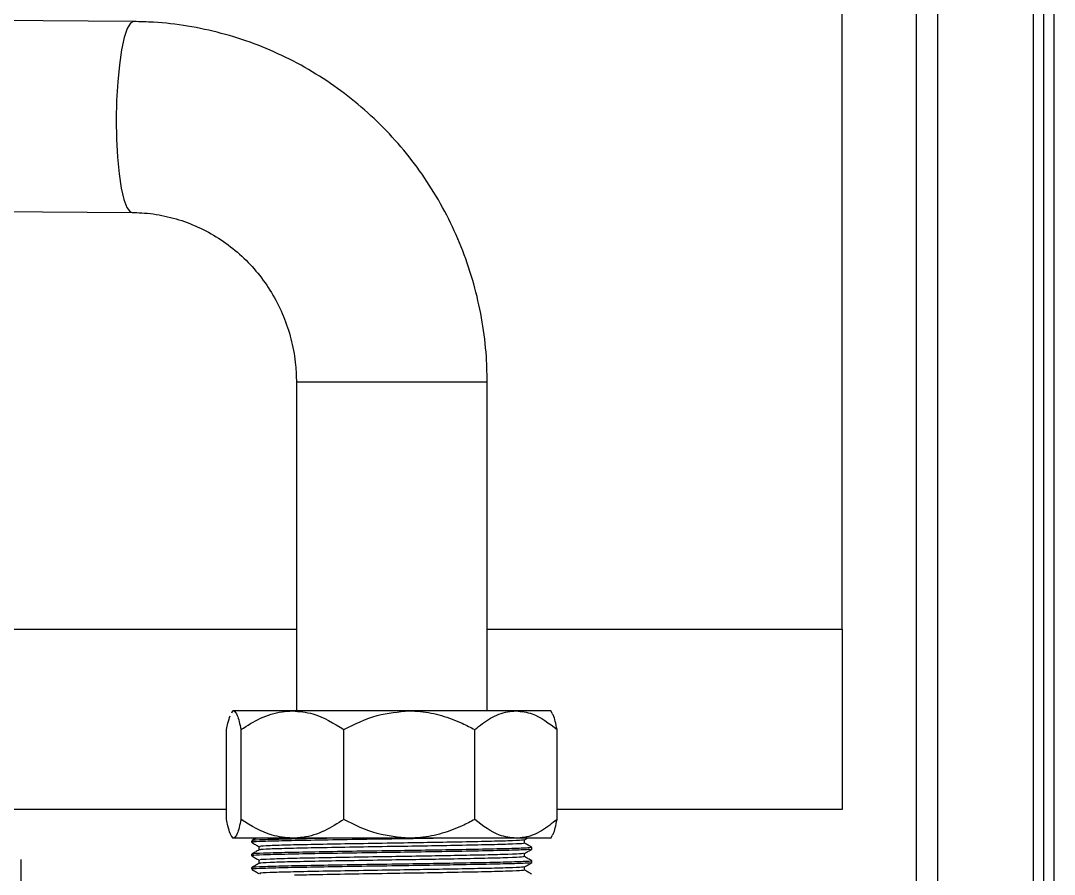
# Model space of a CAD drawing. Extents: x 75 to 2075, y 25 to 1460.
# Drawn here: x 1144.5 to 1307, y 730.9 to 865.1 of the extents above; entities that cross this region are included whole.
import ezdxf

# ---------------------------------------------------------------- set-up
doc = ezdxf.new("R2010")
doc.units = 0
doc.header["$LTSCALE"] = 5
doc.linetypes.add('SLD-KATı', pattern=[0])
doc.layers.get('0').update_dxf_attribs({"linetype": 'CONTINUOUS'})

msp = doc.modelspace()

# ---------------------------------------------------------------- linework, layer by layer
at = {"color": 7, "linetype": 'SLD-KATı'}
for p, q in [((1288.705, 566.264), (1288.705, 1296.028)), ((1303.705, 1296.028), (1303.705, 566.264)), ((1305.372, 566.264), (1305.372, 1296.028)), ((1307.039, 566.264), (1307.039, 1296.028)), ((1285.372, 567.813), (1285.372, 1294.479)), ((1273.705, 769.479), (1273.705, 1237.813)), ((1162.267, 864.95), (1030.377, 865.98)), ((1030.143, 835.981), (1162.033, 834.951)), ((1187.872, 808.285), (1187.872, 756.618)), ((1217.872, 756.618), (1217.872, 808.285)), ((1273.705, 769.479), (1273.705, 741.146)), ((1177.872, 756.618), (1177.687, 756.354)), ((1178.024, 756.618), (1177.872, 756.618)), ((1187.251, 756.618), (1178.024, 756.618)), ((1205.629, 756.618), (1187.251, 756.618)), ((1222.391, 756.618), (1205.629, 756.618)), ((1227.872, 756.618), (1222.391, 756.618)), ((1228.11, 756.279), (1227.872, 756.618)), ((1176.882, 739.561), (1176.882, 753.676)), ((1179.166, 739.561), (1179.166, 753.676)), ((1195.337, 739.561), (1195.337, 753.676)), ((1215.921, 739.561), (1215.921, 753.676)), ((1228.861, 739.561), (1228.861, 753.676)), ((1176.882, 741.146), (1127.039, 741.146)), ((1273.705, 741.146), (1228.861, 741.146)), ((1177.688, 736.88), (1177.872, 736.618)), ((1178.024, 736.618), (1177.872, 736.618)), ((1187.251, 736.618), (1178.024, 736.618)), ((1180.838, 736.22), (1180.838, 735.955)), ((1205.629, 736.618), (1187.251, 736.618)), ((1222.391, 736.618), (1205.629, 736.618)), ((1227.872, 736.618), (1222.391, 736.618)), ((1223.753, 736.344), (1224.228, 736.618)), ((1223.76, 735.823), (1223.76, 736.348)), ((1227.872, 736.618), (1228.11, 736.958)), ((1181.983, 735.294), (1181.983, 734.769)), ((1224.906, 734.897), (1224.906, 735.161)), ((1180.838, 734.103), (1180.838, 733.839)), ((1181.983, 733.177), (1181.983, 732.652)), ((1223.76, 733.706), (1223.76, 734.231)), ((1224.906, 732.78), (1224.906, 733.045)), ((1180.838, 731.987), (1180.838, 731.722)), ((1223.76, 731.59), (1223.76, 732.115))]:
    msp.add_line(p, q, dxfattribs=at)
at = {"color": 8, "linetype": 'SLD-KATı'}
for p, q in [((1202.872, 808.285), (1187.872, 808.285)), ((1217.872, 808.285), (1202.872, 808.285)), ((1127.039, 769.479), (1187.872, 769.479)), ((1217.872, 769.479), (1273.705, 769.479))]:
    msp.add_line(p, q, dxfattribs=at)
at = {"color": 8, "linetype": 'SLD-KATı', "flags": 128}
for points in [[(1162.268, 864.95), (1161.795, 864.706), (1161.284, 863.861), (1160.809, 862.447), (1160.388, 860.521), (1160.039, 858.162), (1159.777, 855.468), (1159.612, 852.547)], [(1159.612, 852.547), (1159.551, 849.52), (1159.596, 846.511), (1159.746, 843.642), (1159.995, 841.032), (1160.331, 838.787), (1160.742, 836.999), (1161.211, 835.741), (1161.718, 835.065), (1162.028, 834.951)]]:
    msp.add_lwpolyline(points, dxfattribs=at)
at = {"color": 7, "linetype": 'SLD-KATı', "flags": 128}
msp.add_lwpolyline([(1144.539, 733.285), (1144.539, 733.284), (1144.542, 732.952), (1144.545, 732.018), (1144.549, 730.497), (1144.552, 728.412), (1144.555, 725.795), (1144.557, 722.685), (1144.56, 719.129), (1144.562, 715.181), (1144.563, 710.902), (1144.565, 706.355), (1144.566, 701.61), (1144.566, 696.739), (1144.566, 691.816), (1144.566, 686.915), (1144.565, 682.11), (1144.564, 677.475), (1144.562, 673.08), (1144.56, 668.99), (1144.558, 665.27), (1144.556, 661.973), (1144.553, 659.152), (1144.55, 656.848), (1144.547, 655.096), (1144.544, 653.923), (1144.54, 653.347), (1144.538, 653.285)], dxfattribs=at)
at = {"color": 7, "linetype": 'SLD-KATı'}
for points, knots in [([(1217.872, 808.285), (1217.853, 809.396), (1217.802, 812.33), (1217.278, 817.068), (1216.189, 822.433), (1214.584, 827.668), (1212.49, 832.722), (1209.924, 837.548), (1206.909, 842.102), (1203.474, 846.34), (1199.651, 850.222), (1195.476, 853.714), (1190.989, 856.782), (1186.23, 859.398), (1181.246, 861.537), (1176.082, 863.182), (1170.787, 864.308), (1166.16, 864.853), (1163.313, 864.924), (1162.267, 864.95)], [0, 0, 0, 0, 0.0376959, 0.099551, 0.1614231, 0.2232933, 0.2851542, 0.3470038, 0.4088359, 0.4706478, 0.5324353, 0.5941976, 0.655932, 0.7176393, 0.7793194, 0.8409746, 0.9026075, 0.9642221, 1, 1, 1, 1]), ([(1162.033, 834.951), (1162.541, 834.937), (1164.267, 834.892), (1167.196, 834.466), (1170.727, 833.443), (1174.083, 831.916), (1177.196, 829.924), (1180.005, 827.506), (1182.454, 824.711), (1184.494, 821.595), (1186.09, 818.22), (1187.201, 814.654), (1187.784, 811.312), (1187.846, 809.177), (1187.872, 808.285)], [0, 0, 0, 0, 0.03773843, 0.12826764, 0.2188182, 0.30924899, 0.3994977, 0.48952037, 0.57929533, 0.66882677, 0.75813011, 0.8472429, 0.93620545, 1, 1, 1, 1]), ([(1176.882, 753.676), (1176.955, 754.024), (1177.138, 754.899), (1177.335, 755.498), (1177.453, 755.859)], [0, 0, 0, 0, 0.3976951, 1, 1, 1, 1]), ([(1177.719, 756.333), (1177.755, 756.406), (1177.855, 756.61), (1177.959, 756.615), (1178.024, 756.618)], [0, 0, 0, 0, 0.3625133, 1, 1, 1, 1]), ([(1178.024, 756.618), (1178.214, 756.474), (1178.615, 756.169), (1178.976, 754.537), (1179.166, 753.676)], [0, 0, 0, 0, 0.4724921, 1, 1, 1, 1]), ([(1179.166, 753.676), (1180.172, 754.316), (1182.217, 755.619), (1184.999, 756.51), (1186.705, 756.592), (1187.251, 756.618)], [0, 0, 0, 0, 0.3967452, 0.8067516, 1, 1, 1, 1]), ([(1187.251, 756.618), (1188.334, 756.524), (1191.173, 756.278), (1193.745, 754.67), (1195.337, 753.676)], [0, 0, 0, 0, 0.3814204, 1, 1, 1, 1]), ([(1195.337, 753.676), (1197.052, 754.537), (1200.303, 756.169), (1203.92, 756.474), (1205.629, 756.618)], [0, 0, 0, 0, 0.5275079, 1, 1, 1, 1]), ([(1205.629, 756.618), (1206.219, 756.6), (1207.929, 756.547), (1210.75, 755.957), (1213.585, 754.9), (1215.264, 754.02), (1215.921, 753.676)], [0, 0, 0, 0, 0.1638322, 0.4746317, 0.7943883, 1, 1, 1, 1]), ([(1215.921, 753.676), (1216.726, 754.316), (1218.363, 755.619), (1220.589, 756.51), (1221.954, 756.592), (1222.391, 756.618)], [0, 0, 0, 0, 0.3967453, 0.8067515, 1, 1, 1, 1]), ([(1222.391, 756.618), (1223.258, 756.524), (1225.53, 756.278), (1227.588, 754.67), (1228.861, 753.676)], [0, 0, 0, 0, 0.3814204, 1, 1, 1, 1]), ([(1228.861, 753.676), (1228.672, 754.58), (1228.407, 755.851), (1228.111, 756.137), (1228.025, 756.22)], [0, 0, 0, 0, 0.7111922, 1, 1, 1, 1]), ([(1178.024, 736.618), (1177.959, 736.636), (1177.769, 736.689), (1177.456, 737.28), (1177.142, 738.336), (1176.955, 739.216), (1176.882, 739.561)], [0, 0, 0, 0, 0.1638322, 0.4746318, 0.7943883, 1, 1, 1, 1]), ([(1179.166, 739.561), (1178.976, 738.7), (1178.615, 737.067), (1178.214, 736.762), (1178.024, 736.618)], [0, 0, 0, 0, 0.5275079, 1, 1, 1, 1]), ([(1187.251, 736.618), (1186.169, 736.712), (1183.33, 736.958), (1180.757, 738.566), (1179.166, 739.561)], [0, 0, 0, 0, 0.3814204, 1, 1, 1, 1]), ([(1195.337, 739.561), (1194.331, 738.92), (1192.286, 737.618), (1189.504, 736.726), (1187.798, 736.644), (1187.251, 736.618)], [0, 0, 0, 0, 0.3967452, 0.8067514, 1, 1, 1, 1]), ([(1205.629, 736.618), (1203.92, 736.762), (1200.303, 737.067), (1197.052, 738.7), (1195.337, 739.561)], [0, 0, 0, 0, 0.4724921, 1, 1, 1, 1]), ([(1215.921, 739.561), (1215.264, 739.216), (1213.611, 738.35), (1210.78, 737.289), (1207.959, 736.69), (1206.219, 736.636), (1205.629, 736.618)], [0, 0, 0, 0, 0.2056131, 0.5170119, 0.8361667, 1, 1, 1, 1]), ([(1222.391, 736.618), (1221.525, 736.712), (1219.253, 736.958), (1217.194, 738.566), (1215.921, 739.561)], [0, 0, 0, 0, 0.3814206, 1, 1, 1, 1]), ([(1228.861, 739.561), (1228.056, 738.92), (1226.42, 737.618), (1224.194, 736.726), (1222.828, 736.644), (1222.391, 736.618)], [0, 0, 0, 0, 0.3967452, 0.8067515, 1, 1, 1, 1]), ([(1228.025, 737.017), (1228.111, 737.099), (1228.407, 737.386), (1228.672, 738.657), (1228.861, 739.561)], [0, 0, 0, 0, 0.2888078, 1, 1, 1, 1]), ([(1181.52, 736.618), (1181.486, 736.598), (1181.261, 736.468), (1181.036, 736.338), (1180.845, 736.228)], [0, 0, 0, 0, 0.151718, 1, 1, 1, 1]), ([(1211.32, 736.618), (1210.276, 736.6), (1207.602, 736.555), (1202.527, 736.48), (1196.498, 736.389), (1190.652, 736.287), (1185.792, 736.194), (1182.462, 736.095), (1180.825, 736.013), (1181.005, 735.968), (1181.057, 735.955)], [0, 0, 0, 0, 0.078613, 0.2012794, 0.3479932, 0.4969153, 0.6425434, 0.790533, 0.9389231, 1, 1, 1, 1]), ([(1194.597, 736.618), (1193.29, 736.596), (1190.03, 736.54), (1185.81, 736.459), (1182.457, 736.359), (1180.826, 736.278), (1181.005, 736.233), (1181.057, 736.22)], [0, 0, 0, 0, 0.1622435, 0.4047492, 0.6511872, 0.8982924, 1, 1, 1, 1]), ([(1223.559, 736.343), (1223.531, 736.323), (1223.459, 736.271), (1221.372, 736.18), (1217.721, 736.085), (1213.031, 735.994), (1207.953, 735.903), (1202.559, 735.818), (1196.825, 735.728), (1191.289, 735.625), (1186.68, 735.533), (1183.523, 735.433), (1181.972, 735.352), (1182.142, 735.307), (1182.191, 735.294)], [0, 0, 0, 0, 0.06006337, 0.15410808, 0.24663007, 0.33937511, 0.41825567, 0.49570518, 0.58833787, 0.68236489, 0.774312, 0.8677502, 0.96144132, 1, 1, 1, 1]), ([(1180.845, 735.947), (1181.036, 735.837), (1181.415, 735.618), (1181.795, 735.399), (1181.983, 735.29)], [0, 0, 0, 0, 0.5031757, 1, 1, 1, 1]), ([(1181.991, 734.773), (1181.8, 734.663), (1181.418, 734.442), (1181.036, 734.222), (1180.845, 734.111)], [0, 0, 0, 0, 0.5000155, 1, 1, 1, 1]), ([(1224.734, 735.161), (1224.706, 735.138), (1224.639, 735.083), (1222.394, 734.99), (1218.533, 734.894), (1213.589, 734.803), (1208.232, 734.712), (1202.542, 734.628), (1196.494, 734.537), (1190.653, 734.435), (1185.792, 734.342), (1182.462, 734.243), (1180.825, 734.161), (1181.005, 734.116), (1181.057, 734.103)], [0, 0, 0, 0, 0.0678938, 0.1611546, 0.2529054, 0.3448774, 0.4231004, 0.4999044, 0.591765, 0.6850082, 0.776189, 0.8688483, 0.9617585, 1, 1, 1, 1]), ([(1224.695, 734.888), (1224.665, 734.868), (1224.589, 734.816), (1222.387, 734.725), (1218.535, 734.63), (1213.588, 734.539), (1208.232, 734.448), (1202.542, 734.363), (1196.494, 734.272), (1190.653, 734.17), (1185.792, 734.077), (1182.462, 733.978), (1180.825, 733.896), (1181.005, 733.852), (1181.057, 733.839)], [0, 0, 0, 0, 0.0602596, 0.1542842, 0.2467865, 0.3395117, 0.4183754, 0.4958085, 0.5884214, 0.6824283, 0.7743559, 0.8677742, 0.9614453, 1, 1, 1, 1]), ([(1223.598, 735.823), (1223.571, 735.8), (1223.507, 735.745), (1221.379, 735.651), (1217.719, 735.556), (1213.032, 735.465), (1207.953, 735.374), (1202.559, 735.289), (1196.825, 735.199), (1191.289, 735.096), (1186.677, 735.003), (1183.534, 734.904), (1182, 734.826), (1182.144, 734.784), (1182.179, 734.773)], [0, 0, 0, 0, 0.0685008, 0.1625491, 0.2550746, 0.3478232, 0.4267067, 0.5041592, 0.5967954, 0.690826, 0.7827766, 0.8762184, 0.9699131, 1, 1, 1, 1]), ([(1223.753, 734.227), (1223.944, 734.338), (1224.326, 734.558), (1224.708, 734.779), (1224.899, 734.889)], [0, 0, 0, 0, 0.4999771, 1, 1, 1, 1]), ([(1224.899, 735.17), (1224.708, 735.28), (1224.329, 735.499), (1223.949, 735.719), (1223.76, 735.827)], [0, 0, 0, 0, 0.50319468, 1, 1, 1, 1]), ([(1180.845, 733.831), (1181.036, 733.72), (1181.415, 733.501), (1181.795, 733.282), (1181.983, 733.173)], [0, 0, 0, 0, 0.5031566, 1, 1, 1, 1]), ([(1224.734, 733.045), (1224.706, 733.022), (1224.639, 732.967), (1222.394, 732.873), (1218.533, 732.778), (1213.589, 732.687), (1208.232, 732.596), (1202.542, 732.511), (1196.494, 732.42), (1190.653, 732.318), (1185.792, 732.225), (1182.462, 732.126), (1180.825, 732.044), (1181.005, 732), (1181.057, 731.987)], [0, 0, 0, 0, 0.0678938, 0.1611546, 0.2529054, 0.3448774, 0.4231004, 0.4999044, 0.591765, 0.6850082, 0.776189, 0.8688483, 0.9617585, 1, 1, 1, 1]), ([(1223.559, 734.227), (1223.531, 734.206), (1223.459, 734.154), (1221.372, 734.063), (1217.721, 733.968), (1213.031, 733.877), (1207.953, 733.786), (1202.559, 733.702), (1196.825, 733.611), (1191.289, 733.509), (1186.68, 733.416), (1183.523, 733.316), (1181.972, 733.235), (1182.142, 733.19), (1182.191, 733.177)], [0, 0, 0, 0, 0.0600634, 0.1541081, 0.2466301, 0.3393751, 0.4182557, 0.4957052, 0.5883379, 0.6823649, 0.774312, 0.8677502, 0.9614413, 1, 1, 1, 1]), ([(1223.598, 733.706), (1223.571, 733.683), (1223.507, 733.628), (1221.379, 733.534), (1217.719, 733.439), (1213.032, 733.348), (1207.953, 733.257), (1202.559, 733.173), (1196.825, 733.082), (1191.289, 732.979), (1186.677, 732.887), (1183.534, 732.787), (1182, 732.709), (1182.144, 732.667), (1182.179, 732.657)], [0, 0, 0, 0, 0.0685008, 0.1625491, 0.2550746, 0.3478232, 0.4267067, 0.5041592, 0.5967954, 0.690826, 0.7827766, 0.8762184, 0.9699131, 1, 1, 1, 1]), ([(1224.899, 733.053), (1224.708, 733.163), (1224.329, 733.383), (1223.949, 733.602), (1223.76, 733.711)], [0, 0, 0, 0, 0.50319468, 1, 1, 1, 1]), ([(1181.991, 732.657), (1181.8, 732.546), (1181.418, 732.326), (1181.036, 732.105), (1180.845, 731.995)], [0, 0, 0, 0, 0.5000155, 1, 1, 1, 1]), ([(1180.845, 731.714), (1181.036, 731.604), (1181.418, 731.383), (1181.8, 731.163), (1181.991, 731.052)], [0, 0, 0, 0, 0.4999845, 1, 1, 1, 1]), ([(1224.695, 732.772), (1224.665, 732.751), (1224.589, 732.699), (1222.387, 732.608), (1218.535, 732.513), (1213.588, 732.422), (1208.232, 732.331), (1202.542, 732.246), (1196.494, 732.156), (1190.653, 732.053), (1185.792, 731.961), (1182.462, 731.861), (1180.825, 731.78), (1181.005, 731.735), (1181.057, 731.722)], [0, 0, 0, 0, 0.0602596, 0.1542842, 0.2467865, 0.3395117, 0.4183754, 0.4958084, 0.5884214, 0.6824283, 0.7743559, 0.8677742, 0.9614453, 1, 1, 1, 1]), ([(1223.559, 732.11), (1223.531, 732.09), (1223.459, 732.038), (1221.372, 731.947), (1217.721, 731.852), (1213.031, 731.761), (1207.953, 731.67), (1202.559, 731.585), (1196.825, 731.494), (1191.288, 731.392), (1186.682, 731.299), (1183.513, 731.2), (1181.942, 731.115), (1182.138, 731.068), (1182.204, 731.052)], [0, 0, 0, 0, 0.05955972, 0.15281583, 0.24456198, 0.33652935, 0.41474846, 0.49154853, 0.58340444, 0.676643, 0.7678191, 0.86047379, 0.95337928, 1, 1, 1, 1]), ([(1223.598, 731.59), (1223.571, 731.566), (1223.507, 731.512), (1221.379, 731.418), (1217.719, 731.323), (1213.031, 731.231), (1207.954, 731.141), (1202.555, 731.056), (1196.841, 730.965), (1191.533, 730.868), (1188.817, 730.811), (1187.595, 730.785)], [0, 0, 0, 0, 0.0892247, 0.2117258, 0.3322435, 0.4530518, 0.5558003, 0.6566849, 0.7773467, 0.8998249, 1, 1, 1, 1]), ([(1223.753, 732.111), (1223.944, 732.221), (1224.326, 732.441), (1224.708, 732.662), (1224.899, 732.772)], [0, 0, 0, 0, 0.4999771, 1, 1, 1, 1]), ([(1224.899, 730.936), (1224.708, 731.047), (1224.329, 731.266), (1223.949, 731.485), (1223.76, 731.594)], [0, 0, 0, 0, 0.50319468, 1, 1, 1, 1])]:
    msp.add_open_spline(points, degree=3, knots=knots, dxfattribs=at)

doc.saveas('drawing.dxf')
